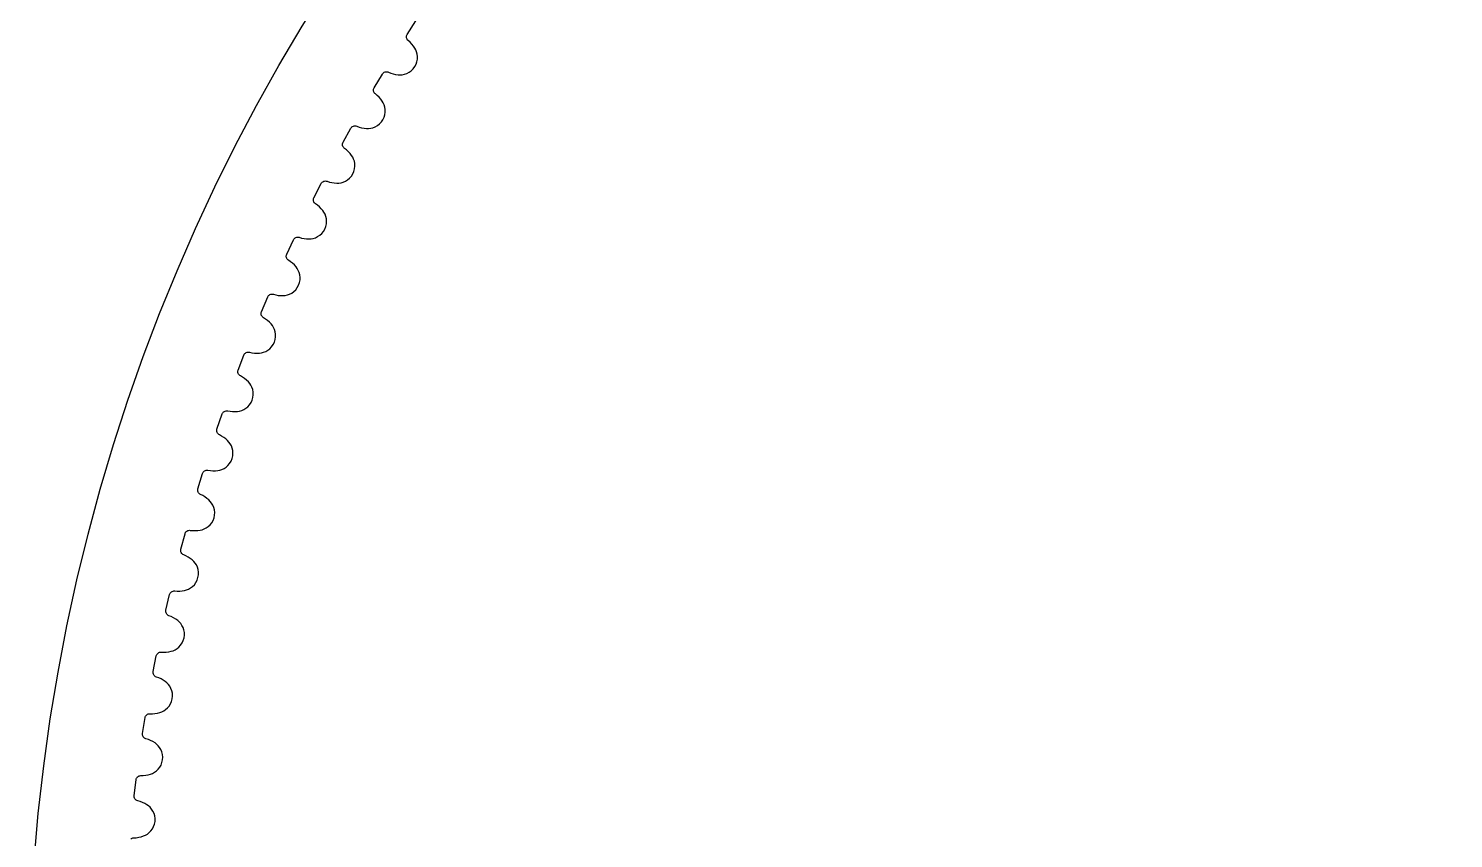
# Model space of a CAD drawing. Extents: x 0 to 297, y -130 to 79.
# Drawn here: x 29.46 to 74.7, y 0.17 to 25.87 of the extents above; entities that cross this region are included whole.
import ezdxf

# ---------------------------------------------------------------- set-up
doc = ezdxf.new("R2010")
doc.units = 0
doc.layers.get('0').update_dxf_attribs({"linetype": 'CONTINUOUS'})

msp = doc.modelspace()

# ---------------------------------------------------------------- linework, layer by layer
at = {"color": 7}
for p, q in [((41.4846, 25.680079), (41.7614, 26.106179)), ((41.4846, 25.680079), (41.7614, 26.106179)), ((40.4371, 23.986879), (40.6988, 24.422479)), ((40.4371, 23.986879), (40.6988, 24.422479)), ((39.4493, 22.258179), (39.6956, 22.702579)), ((39.4493, 22.258179), (39.6956, 22.702579)), ((38.5224, 20.496079), (38.753, 20.948779)), ((38.5224, 20.496079), (38.753, 20.948779)), ((37.6575, 18.702679), (37.8723, 19.163179)), ((37.6575, 18.702679), (37.8723, 19.163179)), ((36.8558, 16.880179), (37.0544, 17.347879)), ((36.8558, 16.880179), (37.0544, 17.347879)), ((36.1182, 15.030879), (36.3003, 15.505179)), ((36.1182, 15.030879), (36.3003, 15.505179)), ((35.4456, 13.156879), (35.611, 13.637279)), ((35.4456, 13.156879), (35.611, 13.637279)), ((34.8387, 11.260579), (34.9873, 11.746479)), ((34.8387, 11.260579), (34.9873, 11.746479)), ((34.2985, 9.344179), (34.43, 9.835079)), ((34.2985, 9.344179), (34.43, 9.835079)), ((33.8254, 7.410179), (33.9397, 7.905279)), ((33.8254, 7.410179), (33.9397, 7.905279)), ((33.4201, 5.460879), (33.5171, 5.959679)), ((33.4201, 5.460879), (33.5171, 5.959679)), ((33.0831, 3.498559), (33.1626, 4.000429)), ((33.0831, 3.498559), (33.1626, 4.000429)), ((32.8148, 1.525689), (32.8767, 2.030019)), ((32.8148, 1.525689), (32.8767, 2.030019))]:
    msp.add_line(p, q, dxfattribs=at)
for points in [[(29.4618, -5.173721), (29.4618, 27.963379), (56.3247, 54.826279), (89.4618, 54.826279)], [(29.4618, -5.173721), (29.4618, 27.963379), (56.3247, 54.826279), (89.4618, 54.826279)], [(41.4626, 25.576079), (41.4578, 25.615779), (41.4652, 25.650479), (41.4846, 25.680079)], [(41.4626, 25.576079), (41.4578, 25.615779), (41.4652, 25.650479), (41.4846, 25.680079)], [(41.4626, 25.576079), (41.4578, 25.615779), (41.4652, 25.650479), (41.4846, 25.680079)], [(41.5149, 25.483579), (41.4874, 25.505979), (41.47, 25.536779), (41.4626, 25.576079)], [(41.5149, 25.483579), (41.4874, 25.505979), (41.47, 25.536779), (41.4626, 25.576079)], [(41.5149, 25.483579), (41.4874, 25.505979), (41.47, 25.536779), (41.4626, 25.576079)], [(41.7236, 25.244679), (41.6667, 25.335379), (41.5972, 25.415079), (41.5149, 25.483579)], [(41.7236, 25.244679), (41.6667, 25.335379), (41.5972, 25.415079), (41.5149, 25.483579)], [(41.7236, 25.244679), (41.6667, 25.335379), (41.5972, 25.415079), (41.5149, 25.483579)], [(41.8074, 24.976679), (41.8024, 25.082379), (41.7676, 25.174579), (41.7236, 25.244679)], [(41.8074, 24.976679), (41.8024, 25.082379), (41.7676, 25.174579), (41.7236, 25.244679)], [(41.7237, 24.656379), (41.7856, 24.754479), (41.813, 24.871679), (41.8074, 24.976679)], [(41.7237, 24.656379), (41.7856, 24.754479), (41.813, 24.871679), (41.8074, 24.976679)], [(40.6988, 24.422479), (40.7169, 24.452979), (40.7448, 24.474779), (40.7826, 24.487879)], [(40.6988, 24.422479), (40.7169, 24.452979), (40.7448, 24.474779), (40.7826, 24.487879)], [(40.7826, 24.487879), (40.8211, 24.498479), (40.8565, 24.496279), (40.8887, 24.481379)], [(40.7826, 24.487879), (40.8211, 24.498479), (40.8565, 24.496279), (40.8887, 24.481379)], [(40.8887, 24.481379), (40.9863, 24.437479), (41.0884, 24.409879), (41.1949, 24.398579)], [(40.8887, 24.481379), (40.9863, 24.437479), (41.0884, 24.409879), (41.1949, 24.398579)], [(40.8887, 24.481379), (40.9863, 24.437479), (41.0884, 24.409879), (41.1949, 24.398579)], [(41.1949, 24.398579), (41.2772, 24.389679), (41.3753, 24.398779), (41.4725, 24.440679)], [(41.1949, 24.398579), (41.2772, 24.389679), (41.3753, 24.398779), (41.4725, 24.440679)], [(41.4725, 24.440679), (41.5693, 24.481679), (41.6626, 24.557679), (41.7237, 24.656379)], [(41.4725, 24.440679), (41.5693, 24.481679), (41.6626, 24.557679), (41.7237, 24.656379)], [(40.4186, 23.882179), (40.4125, 23.921779), (40.4186, 23.956679), (40.4371, 23.986879)], [(40.4186, 23.882179), (40.4125, 23.921779), (40.4186, 23.956679), (40.4371, 23.986879)], [(40.4186, 23.882179), (40.4125, 23.921779), (40.4186, 23.956679), (40.4371, 23.986879)], [(40.4742, 23.791579), (40.4459, 23.812979), (40.4274, 23.843179), (40.4186, 23.882179)], [(40.4742, 23.791579), (40.4459, 23.812979), (40.4274, 23.843179), (40.4186, 23.882179)], [(40.4742, 23.791579), (40.4459, 23.812979), (40.4274, 23.843179), (40.4186, 23.882179)], [(40.6911, 23.560079), (40.6311, 23.648779), (40.5588, 23.725979), (40.4742, 23.791579)], [(40.6911, 23.560079), (40.6311, 23.648779), (40.5588, 23.725979), (40.4742, 23.791579)], [(40.6911, 23.560079), (40.6311, 23.648779), (40.5588, 23.725979), (40.4742, 23.791579)], [(40.7842, 23.295179), (40.7755, 23.400679), (40.7375, 23.491579), (40.6911, 23.560079)], [(40.7842, 23.295179), (40.7755, 23.400679), (40.7375, 23.491579), (40.6911, 23.560079)], [(40.7117, 22.972179), (40.7702, 23.072379), (40.7934, 23.190479), (40.7842, 23.295179)], [(40.7117, 22.972179), (40.7702, 23.072379), (40.7934, 23.190479), (40.7842, 23.295179)], [(39.6956, 22.702579), (39.7126, 22.733679), (39.7397, 22.756479), (39.777, 22.770979)], [(39.6956, 22.702579), (39.7126, 22.733679), (39.7397, 22.756479), (39.777, 22.770979)], [(39.777, 22.770979), (39.8152, 22.782879), (39.8506, 22.781879), (39.8833, 22.768079)], [(39.777, 22.770979), (39.8152, 22.782879), (39.8506, 22.781879), (39.8833, 22.768079)], [(39.8833, 22.768079), (39.9824, 22.727679), (40.0854, 22.703679), (40.1922, 22.695979)], [(39.8833, 22.768079), (39.9824, 22.727679), (40.0854, 22.703679), (40.1922, 22.695979)], [(39.8833, 22.768079), (39.9824, 22.727679), (40.0854, 22.703679), (40.1922, 22.695979)], [(40.1922, 22.695979), (40.2748, 22.690079), (40.3725, 22.702579), (40.4682, 22.747879)], [(40.1922, 22.695979), (40.2748, 22.690079), (40.3725, 22.702579), (40.4682, 22.747879)], [(40.4682, 22.747879), (40.5635, 22.792179), (40.6541, 22.871379), (40.7117, 22.972179)], [(40.4682, 22.747879), (40.5635, 22.792179), (40.6541, 22.871379), (40.7117, 22.972179)], [(39.4345, 22.152979), (39.427, 22.192179), (39.4319, 22.227279), (39.4493, 22.258179)], [(39.4345, 22.152979), (39.427, 22.192179), (39.4319, 22.227279), (39.4493, 22.258179)], [(39.4345, 22.152979), (39.427, 22.192179), (39.4319, 22.227279), (39.4493, 22.258179)], [(39.4932, 22.064279), (39.4642, 22.084679), (39.4446, 22.114279), (39.4345, 22.152979)], [(39.4932, 22.064279), (39.4642, 22.084679), (39.4446, 22.114279), (39.4345, 22.152979)], [(39.4932, 22.064279), (39.4642, 22.084679), (39.4446, 22.114279), (39.4345, 22.152979)], [(39.718, 21.840579), (39.655, 21.927079), (39.58, 22.001679), (39.4932, 22.064279)], [(39.718, 21.840579), (39.655, 21.927079), (39.58, 22.001679), (39.4932, 22.064279)], [(39.718, 21.840579), (39.655, 21.927079), (39.58, 22.001679), (39.4932, 22.064279)], [(39.8203, 21.579079), (39.808, 21.684179), (39.7668, 21.773679), (39.718, 21.840579)], [(39.8203, 21.579079), (39.808, 21.684179), (39.7668, 21.773679), (39.718, 21.840579)], [(39.7591, 21.253679), (39.8141, 21.355879), (39.8332, 21.474679), (39.8203, 21.579079)], [(39.7591, 21.253679), (39.8141, 21.355879), (39.8332, 21.474679), (39.8203, 21.579079)], [(38.753, 20.948779), (38.7689, 20.980479), (38.7953, 21.004179), (38.8321, 21.019979)], [(38.753, 20.948779), (38.7689, 20.980479), (38.7953, 21.004179), (38.8321, 21.019979)], [(38.8321, 21.019979), (38.8698, 21.033179), (38.9052, 21.033479), (38.9383, 21.020879)], [(38.8321, 21.019979), (38.8698, 21.033179), (38.9052, 21.033479), (38.9383, 21.020879)], [(38.9383, 21.020879), (39.0388, 20.983879), (39.1426, 20.963479), (39.2496, 20.959579)], [(38.9383, 21.020879), (39.0388, 20.983879), (39.1426, 20.963479), (39.2496, 20.959579)], [(38.9383, 21.020879), (39.0388, 20.983879), (39.1426, 20.963479), (39.2496, 20.959579)], [(39.2496, 20.959579), (39.3323, 20.956479), (39.4296, 20.972479), (39.5236, 21.020979)], [(39.2496, 20.959579), (39.3323, 20.956479), (39.4296, 20.972479), (39.5236, 21.020979)], [(39.5236, 21.020979), (39.6173, 21.068679), (39.7051, 21.150979), (39.7591, 21.253679)], [(39.5236, 21.020979), (39.6173, 21.068679), (39.7051, 21.150979), (39.7591, 21.253679)], [(38.5113, 20.390379), (38.5024, 20.429379), (38.5061, 20.464579), (38.5224, 20.496079)], [(38.5113, 20.390379), (38.5024, 20.429379), (38.5061, 20.464579), (38.5224, 20.496079)], [(38.5113, 20.390379), (38.5024, 20.429379), (38.5061, 20.464579), (38.5224, 20.496079)], [(38.573, 20.303879), (38.5433, 20.323179), (38.5227, 20.352079), (38.5113, 20.390379)], [(38.573, 20.303879), (38.5433, 20.323179), (38.5227, 20.352079), (38.5113, 20.390379)], [(38.573, 20.303879), (38.5433, 20.323179), (38.5227, 20.352079), (38.5113, 20.390379)], [(38.8055, 20.088079), (38.7395, 20.172379), (38.662, 20.244279), (38.573, 20.303879)], [(38.8055, 20.088079), (38.7395, 20.172379), (38.662, 20.244279), (38.573, 20.303879)], [(38.8055, 20.088079), (38.7395, 20.172379), (38.662, 20.244279), (38.573, 20.303879)], [(38.9169, 19.830279), (38.9009, 19.934879), (38.8566, 20.022979), (38.8055, 20.088079)], [(38.9169, 19.830279), (38.9009, 19.934879), (38.8566, 20.022979), (38.8055, 20.088079)], [(38.6398, 19.262279), (38.7318, 19.313079), (38.8167, 19.398379), (38.8671, 19.502979)], [(38.6398, 19.262279), (38.7318, 19.313079), (38.8167, 19.398379), (38.8671, 19.502979)], [(38.8671, 19.502979), (38.9185, 19.606979), (38.9334, 19.726479), (38.9169, 19.830279)], [(38.8671, 19.502979), (38.9185, 19.606979), (38.9334, 19.726479), (38.9169, 19.830279)], [(37.8723, 19.163179), (37.8871, 19.195379), (37.9126, 19.219979), (37.9487, 19.236979)], [(37.8723, 19.163179), (37.8871, 19.195379), (37.9126, 19.219979), (37.9487, 19.236979)], [(37.9487, 19.236979), (37.986, 19.251579), (38.0214, 19.253079), (38.0549, 19.241679)], [(37.9487, 19.236979), (37.986, 19.251579), (38.0214, 19.253079), (38.0549, 19.241679)], [(38.0549, 19.241679), (38.1567, 19.208179), (38.2611, 19.191379), (38.3681, 19.191279)], [(38.0549, 19.241679), (38.1567, 19.208179), (38.2611, 19.191379), (38.3681, 19.191279)], [(38.0549, 19.241679), (38.1567, 19.208179), (38.2611, 19.191379), (38.3681, 19.191279)], [(38.3681, 19.191279), (38.4509, 19.191079), (38.5475, 19.210379), (38.6398, 19.262279)], [(38.3681, 19.191279), (38.4509, 19.191079), (38.5475, 19.210379), (38.6398, 19.262279)], [(37.6501, 18.596679), (37.6399, 18.635279), (37.6424, 18.670679), (37.6575, 18.702679)], [(37.6501, 18.596679), (37.6399, 18.635279), (37.6424, 18.670679), (37.6575, 18.702679)], [(37.6501, 18.596679), (37.6399, 18.635279), (37.6424, 18.670679), (37.6575, 18.702679)], [(37.7149, 18.512279), (37.6845, 18.530679), (37.6629, 18.558779), (37.6501, 18.596679)], [(37.7149, 18.512279), (37.6845, 18.530679), (37.6629, 18.558779), (37.6501, 18.596679)], [(37.7149, 18.512279), (37.6845, 18.530679), (37.6629, 18.558779), (37.6501, 18.596679)], [(37.9548, 18.304779), (37.8858, 18.386679), (37.8059, 18.455879), (37.7149, 18.512279)], [(37.9548, 18.304779), (37.8858, 18.386679), (37.8059, 18.455879), (37.7149, 18.512279)], [(37.9548, 18.304779), (37.8858, 18.386679), (37.8059, 18.455879), (37.7149, 18.512279)], [(38.075, 18.051079), (38.0554, 18.155079), (38.0081, 18.241479), (37.9548, 18.304779)], [(38.075, 18.051079), (38.0554, 18.155079), (38.0081, 18.241479), (37.9548, 18.304779)], [(37.8179, 17.473679), (37.9081, 17.527779), (37.99, 17.615979), (38.0367, 17.722179)], [(37.8179, 17.473679), (37.9081, 17.527779), (37.99, 17.615979), (38.0367, 17.722179)], [(38.0367, 17.722179), (38.0844, 17.827979), (38.0952, 17.947879), (38.075, 18.051079)], [(38.0367, 17.722179), (38.0844, 17.827979), (38.0952, 17.947879), (38.075, 18.051079)], [(37.0544, 17.347879), (37.068, 17.380679), (37.0926, 17.406079), (37.1282, 17.424379)], [(37.0544, 17.347879), (37.068, 17.380679), (37.0926, 17.406079), (37.1282, 17.424379)], [(37.1282, 17.424379), (37.1649, 17.440179), (37.2003, 17.442979), (37.2342, 17.432679)], [(37.1282, 17.424379), (37.1649, 17.440179), (37.2003, 17.442979), (37.2342, 17.432679)], [(37.2342, 17.432679), (37.337, 17.402779), (37.4419, 17.389679), (37.5489, 17.393279)], [(37.2342, 17.432679), (37.337, 17.402779), (37.4419, 17.389679), (37.5489, 17.393279)], [(37.2342, 17.432679), (37.337, 17.402779), (37.4419, 17.389679), (37.5489, 17.393279)], [(37.5489, 17.393279), (37.6317, 17.395979), (37.7276, 17.418679), (37.8179, 17.473679)], [(37.5489, 17.393279), (37.6317, 17.395979), (37.7276, 17.418679), (37.8179, 17.473679)], [(36.8521, 16.773979), (36.8405, 16.812279), (36.8418, 16.847679), (36.8558, 16.880179)], [(36.8521, 16.773979), (36.8405, 16.812279), (36.8418, 16.847679), (36.8558, 16.880179)], [(36.8521, 16.773979), (36.8405, 16.812279), (36.8418, 16.847679), (36.8558, 16.880179)], [(36.9197, 16.691979), (36.8888, 16.709179), (36.8662, 16.736579), (36.8521, 16.773979)], [(36.9197, 16.691979), (36.8888, 16.709179), (36.8662, 16.736579), (36.8521, 16.773979)], [(36.9197, 16.691979), (36.8888, 16.709179), (36.8662, 16.736579), (36.8521, 16.773979)], [(37.1668, 16.492879), (37.095, 16.572379), (37.0127, 16.638779), (36.9197, 16.691979)], [(37.1668, 16.492879), (37.095, 16.572379), (37.0127, 16.638779), (36.9197, 16.691979)], [(37.1668, 16.492879), (37.095, 16.572379), (37.0127, 16.638779), (36.9197, 16.691979)], [(37.2958, 16.243579), (37.2726, 16.346779), (37.2223, 16.431579), (37.1668, 16.492879)], [(37.2958, 16.243579), (37.2726, 16.346779), (37.2223, 16.431579), (37.1668, 16.492879)], [(37.059, 15.657579), (37.1473, 15.714679), (37.226, 15.805779), (37.269, 15.913579)], [(37.059, 15.657579), (37.1473, 15.714679), (37.226, 15.805779), (37.269, 15.913579)], [(37.269, 15.913579), (37.313, 16.020979), (37.3196, 16.141079), (37.2958, 16.243579)], [(37.269, 15.913579), (37.313, 16.020979), (37.3196, 16.141079), (37.2958, 16.243579)], [(36.3003, 15.505179), (36.3128, 15.538379), (36.3365, 15.564679), (36.3714, 15.584179)], [(36.3003, 15.505179), (36.3128, 15.538379), (36.3365, 15.564679), (36.3714, 15.584179)], [(36.3714, 15.584179), (36.4076, 15.601279), (36.4428, 15.605279), (36.477, 15.596179)], [(36.3714, 15.584179), (36.4076, 15.601279), (36.4428, 15.605279), (36.477, 15.596179)], [(36.477, 15.596179), (36.5808, 15.569979), (36.6862, 15.560479), (36.793, 15.567779)], [(36.477, 15.596179), (36.5808, 15.569979), (36.6862, 15.560479), (36.793, 15.567779)], [(36.477, 15.596179), (36.5808, 15.569979), (36.6862, 15.560479), (36.793, 15.567779)], [(36.793, 15.567779), (36.8756, 15.573379), (36.9706, 15.599379), (37.059, 15.657579)], [(36.793, 15.567779), (36.8756, 15.573379), (36.9706, 15.599379), (37.059, 15.657579)], [(36.1182, 14.924579), (36.1053, 14.962379), (36.1053, 14.997779), (36.1182, 15.030879)], [(36.1182, 14.924579), (36.1053, 14.962379), (36.1053, 14.997779), (36.1182, 15.030879)], [(36.1182, 14.924579), (36.1053, 14.962379), (36.1053, 14.997779), (36.1182, 15.030879)], [(36.1887, 14.844979), (36.1571, 14.861079), (36.1336, 14.887679), (36.1182, 14.924579)], [(36.1887, 14.844979), (36.1571, 14.861079), (36.1336, 14.887679), (36.1182, 14.924579)], [(36.1887, 14.844979), (36.1571, 14.861079), (36.1336, 14.887679), (36.1182, 14.924579)], [(36.4425, 14.654679), (36.368, 14.731579), (36.2834, 14.794979), (36.1887, 14.844979)], [(36.4425, 14.654679), (36.368, 14.731579), (36.2834, 14.794979), (36.1887, 14.844979)], [(36.4425, 14.654679), (36.368, 14.731579), (36.2834, 14.794979), (36.1887, 14.844979)], [(36.5801, 14.409979), (36.5533, 14.512279), (36.5001, 14.595279), (36.4425, 14.654679)], [(36.5801, 14.409979), (36.5533, 14.512279), (36.5001, 14.595279), (36.4425, 14.654679)], [(36.3639, 13.815979), (36.4502, 13.876279), (36.5257, 13.969979), (36.5648, 14.079179)], [(36.3639, 13.815979), (36.4502, 13.876279), (36.5257, 13.969979), (36.5648, 14.079179)], [(36.5648, 14.079179), (36.605, 14.188079), (36.6074, 14.308379), (36.5801, 14.409979)], [(36.5648, 14.079179), (36.605, 14.188079), (36.6074, 14.308379), (36.5801, 14.409979)], [(35.611, 13.637279), (35.6223, 13.670879), (35.6451, 13.697979), (35.6793, 13.718679)], [(35.611, 13.637279), (35.6223, 13.670879), (35.6451, 13.697979), (35.6793, 13.718679)], [(35.6793, 13.718679), (35.7149, 13.737079), (35.7499, 13.742279), (35.7845, 13.734379)], [(35.6793, 13.718679), (35.7149, 13.737079), (35.7499, 13.742279), (35.7845, 13.734379)], [(35.7845, 13.734379), (35.8891, 13.711779), (35.9947, 13.705979), (36.1012, 13.717079)], [(35.7845, 13.734379), (35.8891, 13.711779), (35.9947, 13.705979), (36.1012, 13.717079)], [(35.7845, 13.734379), (35.8891, 13.711779), (35.9947, 13.705979), (36.1012, 13.717079)], [(36.1012, 13.717079), (36.1835, 13.725479), (36.2776, 13.754879), (36.3639, 13.815979)], [(36.1012, 13.717079), (36.1835, 13.725479), (36.2776, 13.754879), (36.3639, 13.815979)], [(35.4493, 13.050579), (35.4351, 13.087979), (35.4338, 13.123379), (35.4456, 13.156879)], [(35.4493, 13.050579), (35.4351, 13.087979), (35.4338, 13.123379), (35.4456, 13.156879)], [(35.4493, 13.050579), (35.4351, 13.087979), (35.4338, 13.123379), (35.4456, 13.156879)], [(35.5225, 12.973579), (35.4904, 12.988579), (35.466, 13.014279), (35.4493, 13.050579)], [(35.5225, 12.973579), (35.4904, 12.988579), (35.466, 13.014279), (35.4493, 13.050579)], [(35.5225, 12.973579), (35.4904, 12.988579), (35.466, 13.014279), (35.4493, 13.050579)], [(35.7828, 12.792179), (35.7056, 12.866479), (35.6189, 12.926979), (35.5225, 12.973579)], [(35.7828, 12.792179), (35.7056, 12.866479), (35.6189, 12.926979), (35.5225, 12.973579)], [(35.7828, 12.792179), (35.7056, 12.866479), (35.6189, 12.926979), (35.5225, 12.973579)], [(35.9289, 12.552479), (35.8985, 12.653779), (35.8424, 12.734879), (35.7828, 12.792179)], [(35.9289, 12.552479), (35.8985, 12.653779), (35.8424, 12.734879), (35.7828, 12.792179)], [(35.7336, 11.951379), (35.8176, 12.014579), (35.8898, 12.110879), (35.9251, 12.221379)], [(35.7336, 11.951379), (35.8176, 12.014579), (35.8898, 12.110879), (35.9251, 12.221379)], [(35.9251, 12.221379), (35.9615, 12.331579), (35.9597, 12.451879), (35.9289, 12.552479)], [(35.9251, 12.221379), (35.9615, 12.331579), (35.9597, 12.451879), (35.9289, 12.552479)], [(34.9873, 11.746479), (34.9975, 11.780479), (35.0193, 11.808379), (35.0528, 11.830279)], [(34.9873, 11.746479), (34.9975, 11.780479), (35.0193, 11.808379), (35.0528, 11.830279)], [(35.0528, 11.830279), (35.0876, 11.849779), (35.1225, 11.856279), (35.1573, 11.849579)], [(35.0528, 11.830279), (35.0876, 11.849779), (35.1225, 11.856279), (35.1573, 11.849579)], [(35.1573, 11.849579), (35.2627, 11.830579), (35.3684, 11.828479), (35.4744, 11.843279)], [(35.1573, 11.849579), (35.2627, 11.830579), (35.3684, 11.828479), (35.4744, 11.843279)], [(35.1573, 11.849579), (35.2627, 11.830579), (35.3684, 11.828479), (35.4744, 11.843279)], [(35.4744, 11.843279), (35.5564, 11.854579), (35.6494, 11.887179), (35.7336, 11.951379)], [(35.4744, 11.843279), (35.5564, 11.854579), (35.6494, 11.887179), (35.7336, 11.951379)], [(34.8462, 11.154479), (34.8306, 11.191379), (34.8282, 11.226679), (34.8387, 11.260579)], [(34.8462, 11.154479), (34.8306, 11.191379), (34.8282, 11.226679), (34.8387, 11.260579)], [(34.8462, 11.154479), (34.8306, 11.191379), (34.8282, 11.226679), (34.8387, 11.260579)], [(34.922, 11.079979), (34.8894, 11.093979), (34.8641, 11.118779), (34.8462, 11.154479)], [(34.922, 11.079979), (34.8894, 11.093979), (34.8641, 11.118779), (34.8462, 11.154479)], [(34.922, 11.079979), (34.8894, 11.093979), (34.8641, 11.118779), (34.8462, 11.154479)], [(35.1885, 10.907879), (35.1088, 10.979479), (35.02, 11.036779), (34.922, 11.079979)], [(35.1885, 10.907879), (35.1088, 10.979479), (35.02, 11.036779), (34.922, 11.079979)], [(35.1885, 10.907879), (35.1088, 10.979479), (35.02, 11.036779), (34.922, 11.079979)], [(35.3428, 10.673379), (35.309, 10.773579), (35.2501, 10.852679), (35.1885, 10.907879)], [(35.3428, 10.673379), (35.309, 10.773579), (35.2501, 10.852679), (35.1885, 10.907879)], [(35.3507, 10.342379), (35.3832, 10.453779), (35.3772, 10.573979), (35.3428, 10.673379)], [(35.3507, 10.342379), (35.3832, 10.453779), (35.3772, 10.573979), (35.3428, 10.673379)], [(34.9134, 9.948779), (34.995, 9.962979), (35.0868, 9.998779), (35.1686, 10.065879)], [(34.9134, 9.948779), (34.995, 9.962979), (35.0868, 9.998779), (35.1686, 10.065879)], [(35.1686, 10.065879), (35.2504, 10.131979), (35.3192, 10.230679), (35.3507, 10.342379)], [(35.1686, 10.065879), (35.2504, 10.131979), (35.3192, 10.230679), (35.3507, 10.342379)], [(34.43, 9.835079), (34.4389, 9.869279), (34.4598, 9.897979), (34.4925, 9.920979)], [(34.43, 9.835079), (34.4389, 9.869279), (34.4598, 9.897979), (34.4925, 9.920979)], [(34.4925, 9.920979), (34.5266, 9.941779), (34.5612, 9.949479), (34.5962, 9.943979)], [(34.4925, 9.920979), (34.5266, 9.941779), (34.5612, 9.949479), (34.5962, 9.943979)], [(34.5962, 9.943979), (34.7022, 9.928779), (34.808, 9.930379), (34.9134, 9.948779)], [(34.5962, 9.943979), (34.7022, 9.928779), (34.808, 9.930379), (34.9134, 9.948779)], [(34.5962, 9.943979), (34.7022, 9.928779), (34.808, 9.930379), (34.9134, 9.948779)], [(34.3096, 9.238479), (34.2928, 9.274779), (34.2891, 9.310079), (34.2985, 9.344179)], [(34.3096, 9.238479), (34.2928, 9.274779), (34.2891, 9.310079), (34.2985, 9.344179)], [(34.3096, 9.238479), (34.2928, 9.274779), (34.2891, 9.310079), (34.2985, 9.344179)], [(34.388, 9.166679), (34.3549, 9.179479), (34.3288, 9.203379), (34.3096, 9.238479)], [(34.388, 9.166679), (34.3549, 9.179479), (34.3288, 9.203379), (34.3096, 9.238479)], [(34.388, 9.166679), (34.3549, 9.179479), (34.3288, 9.203379), (34.3096, 9.238479)], [(34.6603, 9.003979), (34.5782, 9.072679), (34.4874, 9.126979), (34.388, 9.166679)], [(34.6603, 9.003979), (34.5782, 9.072679), (34.4874, 9.126979), (34.388, 9.166679)], [(34.6603, 9.003979), (34.5782, 9.072679), (34.4874, 9.126979), (34.388, 9.166679)], [(34.8228, 8.774979), (34.7854, 8.873979), (34.7238, 8.950979), (34.6603, 9.003979)], [(34.8228, 8.774979), (34.7854, 8.873979), (34.7238, 8.950979), (34.6603, 9.003979)], [(34.8421, 8.444479), (34.8707, 8.556979), (34.8605, 8.676879), (34.8228, 8.774979)], [(34.8421, 8.444479), (34.8707, 8.556979), (34.8605, 8.676879), (34.8228, 8.774979)], [(34.4189, 8.035879), (34.4999, 8.052879), (34.5904, 8.091879), (34.6699, 8.161779)], [(34.4189, 8.035879), (34.4999, 8.052879), (34.5904, 8.091879), (34.6699, 8.161779)], [(34.6699, 8.161779), (34.7493, 8.230679), (34.8146, 8.331779), (34.8421, 8.444479)], [(34.6699, 8.161779), (34.7493, 8.230679), (34.8146, 8.331779), (34.8421, 8.444479)], [(33.9397, 7.905279), (33.9475, 7.939879), (33.9673, 7.969279), (33.9992, 7.993379)], [(33.9397, 7.905279), (33.9475, 7.939879), (33.9673, 7.969279), (33.9992, 7.993379)], [(33.9992, 7.993379), (34.0326, 8.015379), (34.0669, 8.024279), (34.1021, 8.019979)], [(33.9992, 7.993379), (34.0326, 8.015379), (34.0669, 8.024279), (34.1021, 8.019979)], [(34.1021, 8.019979), (34.2085, 8.008479), (34.3141, 8.013779), (34.4189, 8.035879)], [(34.1021, 8.019979), (34.2085, 8.008479), (34.3141, 8.013779), (34.4189, 8.035879)], [(34.1021, 8.019979), (34.2085, 8.008479), (34.3141, 8.013779), (34.4189, 8.035879)], [(33.8402, 7.304979), (33.8222, 7.340679), (33.8172, 7.375679), (33.8254, 7.410179)], [(33.8402, 7.304979), (33.8222, 7.340679), (33.8172, 7.375679), (33.8254, 7.410179)], [(33.8402, 7.304979), (33.8222, 7.340679), (33.8172, 7.375679), (33.8254, 7.410179)], [(33.921, 7.235979), (33.8876, 7.247579), (33.8606, 7.270579), (33.8402, 7.304979)], [(33.921, 7.235979), (33.8876, 7.247579), (33.8606, 7.270579), (33.8402, 7.304979)], [(33.921, 7.235979), (33.8876, 7.247579), (33.8606, 7.270579), (33.8402, 7.304979)], [(34.1989, 7.082779), (34.1144, 7.148579), (34.0218, 7.199679), (33.921, 7.235979)], [(34.1989, 7.082779), (34.1144, 7.148579), (34.0218, 7.199679), (33.921, 7.235979)], [(34.1989, 7.082779), (34.1144, 7.148579), (34.0218, 7.199679), (33.921, 7.235979)], [(34.3692, 6.859679), (34.3284, 6.957279), (34.2642, 7.031979), (34.1989, 7.082779)], [(34.3692, 6.859679), (34.3284, 6.957279), (34.2642, 7.031979), (34.1989, 7.082779)], [(34.4001, 6.529979), (34.4248, 6.643379), (34.4104, 6.762879), (34.3692, 6.859679)], [(34.4001, 6.529979), (34.4248, 6.643379), (34.4104, 6.762879), (34.3692, 6.859679)], [(34.2378, 6.241379), (34.3148, 6.313079), (34.3765, 6.416379), (34.4001, 6.529979)], [(34.2378, 6.241379), (34.3148, 6.313079), (34.3765, 6.416379), (34.4001, 6.529979)], [(33.5171, 5.959679), (33.5236, 5.994479), (33.5424, 6.024579), (33.5734, 6.049779)], [(33.5171, 5.959679), (33.5236, 5.994479), (33.5424, 6.024579), (33.5734, 6.049779)], [(33.5734, 6.049779), (33.606, 6.072879), (33.64, 6.082979), (33.6753, 6.079979)], [(33.5734, 6.049779), (33.606, 6.072879), (33.64, 6.082979), (33.6753, 6.079979)], [(33.6753, 6.079979), (33.7821, 6.072079), (33.8875, 6.081079), (33.9914, 6.106879)], [(33.6753, 6.079979), (33.7821, 6.072079), (33.8875, 6.081079), (33.9914, 6.106879)], [(33.6753, 6.079979), (33.7821, 6.072079), (33.8875, 6.081079), (33.9914, 6.106879)], [(33.9914, 6.106879), (34.0718, 6.126679), (34.1609, 6.168879), (34.2378, 6.241379)], [(33.9914, 6.106879), (34.0718, 6.126679), (34.1609, 6.168879), (34.2378, 6.241379)], [(33.4386, 5.356179), (33.4193, 5.391179), (33.4131, 5.426079), (33.4201, 5.460879)], [(33.4386, 5.356179), (33.4193, 5.391179), (33.4131, 5.426079), (33.4201, 5.460879)], [(33.4386, 5.356179), (33.4193, 5.391179), (33.4131, 5.426079), (33.4201, 5.460879)], [(33.5218, 5.289979), (33.4879, 5.300479), (33.4602, 5.322479), (33.4386, 5.356179)], [(33.5218, 5.289979), (33.4879, 5.300479), (33.4602, 5.322479), (33.4386, 5.356179)], [(33.5218, 5.289979), (33.4879, 5.300479), (33.4602, 5.322479), (33.4386, 5.356179)], [(33.8048, 5.146679), (33.7181, 5.209479), (33.6237, 5.257279), (33.5218, 5.289979)], [(33.8048, 5.146679), (33.7181, 5.209479), (33.6237, 5.257279), (33.5218, 5.289979)], [(33.8048, 5.146679), (33.7181, 5.209479), (33.6237, 5.257279), (33.5218, 5.289979)], [(33.9828, 4.929579), (33.9387, 5.025779), (33.8719, 5.098179), (33.8048, 5.146679)], [(33.9828, 4.929579), (33.9387, 5.025779), (33.8719, 5.098179), (33.8048, 5.146679)], [(33.8731, 4.307179), (33.9475, 4.381459), (34.0056, 4.486869), (34.0252, 4.601239)], [(33.8731, 4.307179), (33.9475, 4.381459), (34.0056, 4.486869), (34.0252, 4.601239)], [(34.0252, 4.601239), (34.0459, 4.715429), (34.0274, 4.834379), (33.9828, 4.929579)], [(34.0252, 4.601239), (34.0459, 4.715429), (34.0274, 4.834379), (33.9828, 4.929579)], [(33.1626, 4.000429), (33.1679, 4.035469), (33.1857, 4.066149), (33.2158, 4.092479)], [(33.1626, 4.000429), (33.1679, 4.035469), (33.1857, 4.066149), (33.2158, 4.092479)], [(33.2158, 4.092479), (33.2476, 4.116719), (33.2812, 4.127959), (33.3166, 4.126179)], [(33.2158, 4.092479), (33.2476, 4.116719), (33.2812, 4.127959), (33.3166, 4.126179)], [(33.3166, 4.126179), (33.4236, 4.122079), (33.5286, 4.134709), (33.6315, 4.164089)], [(33.3166, 4.126179), (33.4236, 4.122079), (33.5286, 4.134709), (33.6315, 4.164089)], [(33.3166, 4.126179), (33.4236, 4.122079), (33.5286, 4.134709), (33.6315, 4.164089)], [(33.6315, 4.164089), (33.7111, 4.186719), (33.7987, 4.231949), (33.8731, 4.307179)], [(33.6315, 4.164089), (33.7111, 4.186719), (33.7987, 4.231949), (33.8731, 4.307179)], [(33.1052, 3.394589), (33.0847, 3.428929), (33.0774, 3.463579), (33.0831, 3.498559)], [(33.1052, 3.394589), (33.0847, 3.428929), (33.0774, 3.463579), (33.0831, 3.498559)], [(33.1052, 3.394589), (33.0847, 3.428929), (33.0774, 3.463579), (33.0831, 3.498559)], [(33.1907, 3.331369), (33.1565, 3.340629), (33.128, 3.361699), (33.1052, 3.394589)], [(33.1907, 3.331369), (33.1565, 3.340629), (33.128, 3.361699), (33.1052, 3.394589)], [(33.1907, 3.331369), (33.1565, 3.340629), (33.128, 3.361699), (33.1052, 3.394589)], [(33.4785, 3.197999), (33.3897, 3.257759), (33.2937, 3.302219), (33.1907, 3.331369)], [(33.4785, 3.197999), (33.3897, 3.257759), (33.2937, 3.302219), (33.1907, 3.331369)], [(33.4785, 3.197999), (33.3897, 3.257759), (33.2937, 3.302219), (33.1907, 3.331369)], [(33.664, 2.987259), (33.6165, 3.081809), (33.5472, 3.151879), (33.4785, 3.197999)], [(33.664, 2.987259), (33.6165, 3.081809), (33.5472, 3.151879), (33.4785, 3.197999)], [(33.7178, 2.660579), (33.7345, 2.775419), (33.7119, 2.893619), (33.664, 2.987259)], [(33.7178, 2.660579), (33.7345, 2.775419), (33.7119, 2.893619), (33.664, 2.987259)], [(33.3397, 2.209949), (33.4184, 2.235339), (33.5043, 2.283599), (33.5761, 2.361389)], [(33.3397, 2.209949), (33.4184, 2.235339), (33.5043, 2.283599), (33.5761, 2.361389)], [(33.5761, 2.361389), (33.6479, 2.438219), (33.7022, 2.545589), (33.7178, 2.660579)], [(33.5761, 2.361389), (33.6479, 2.438219), (33.7022, 2.545589), (33.7178, 2.660579)], [(32.8767, 2.030019), (32.8808, 2.065229), (32.8975, 2.096509), (32.9266, 2.123869)], [(32.8767, 2.030019), (32.8808, 2.065229), (32.8975, 2.096509), (32.9266, 2.123869)], [(32.9266, 2.123869), (32.9576, 2.149209), (32.9908, 2.161609), (33.0262, 2.161079)], [(32.9266, 2.123869), (32.9576, 2.149209), (32.9908, 2.161609), (33.0262, 2.161079)], [(33.0262, 2.161079), (33.1333, 2.160709), (33.2378, 2.176999), (33.3397, 2.209949)], [(33.0262, 2.161079), (33.1333, 2.160709), (33.2378, 2.176999), (33.3397, 2.209949)], [(33.0262, 2.161079), (33.1333, 2.160709), (33.2378, 2.176999), (33.3397, 2.209949)], [(32.8405, 1.422549), (32.8188, 1.456149), (32.8103, 1.490529), (32.8148, 1.525689)], [(32.8405, 1.422549), (32.8188, 1.456149), (32.8103, 1.490529), (32.8148, 1.525689)], [(32.8405, 1.422549), (32.8188, 1.456149), (32.8103, 1.490529), (32.8148, 1.525689)], [(32.9281, 1.362359), (32.8936, 1.370409), (32.8644, 1.390479), (32.8405, 1.422549)], [(32.9281, 1.362359), (32.8936, 1.370409), (32.8644, 1.390479), (32.8405, 1.422549)], [(32.9281, 1.362359), (32.8936, 1.370409), (32.8644, 1.390479), (32.8405, 1.422549)], [(33.2204, 1.239109), (33.1296, 1.295729), (33.0321, 1.336809), (32.9281, 1.362359)], [(33.2204, 1.239109), (33.1296, 1.295729), (33.0321, 1.336809), (32.9281, 1.362359)], [(33.2204, 1.239109), (33.1296, 1.295729), (33.0321, 1.336809), (32.9281, 1.362359)], [(33.4132, 1.034979), (33.3624, 1.127799), (33.2907, 1.195419), (33.2204, 1.239109)], [(33.4132, 1.034979), (33.3624, 1.127799), (33.2907, 1.195419), (33.2204, 1.239109)], [(33.4784, 0.710369), (33.4911, 0.825719), (33.4643, 0.943059), (33.4132, 1.034979)], [(33.4784, 0.710369), (33.4911, 0.825719), (33.4643, 0.943059), (33.4132, 1.034979)], [(33.3471, 0.406409), (33.4162, 0.485699), (33.4668, 0.594909), (33.4784, 0.710369)], [(33.3471, 0.406409), (33.4162, 0.485699), (33.4668, 0.594909), (33.4784, 0.710369)], [(32.7064, 0.146379), (32.7364, 0.172779), (32.7692, 0.186339), (32.8046, 0.187039)], [(32.7064, 0.146379), (32.7364, 0.172779), (32.7692, 0.186339), (32.8046, 0.187039)], [(32.8046, 0.187039), (32.9116, 0.190399), (33.0155, 0.210329), (33.1162, 0.246819)], [(32.8046, 0.187039), (32.9116, 0.190399), (33.0155, 0.210329), (33.1162, 0.246819)], [(32.8046, 0.187039), (32.9116, 0.190399), (33.0155, 0.210329), (33.1162, 0.246819)], [(33.1162, 0.246819), (33.194, 0.274939), (33.2782, 0.326169), (33.3471, 0.406409)], [(33.1162, 0.246819), (33.194, 0.274939), (33.2782, 0.326169), (33.3471, 0.406409)]]:
    msp.add_open_spline(points, degree=3, dxfattribs=at)

doc.saveas('drawing.dxf')
